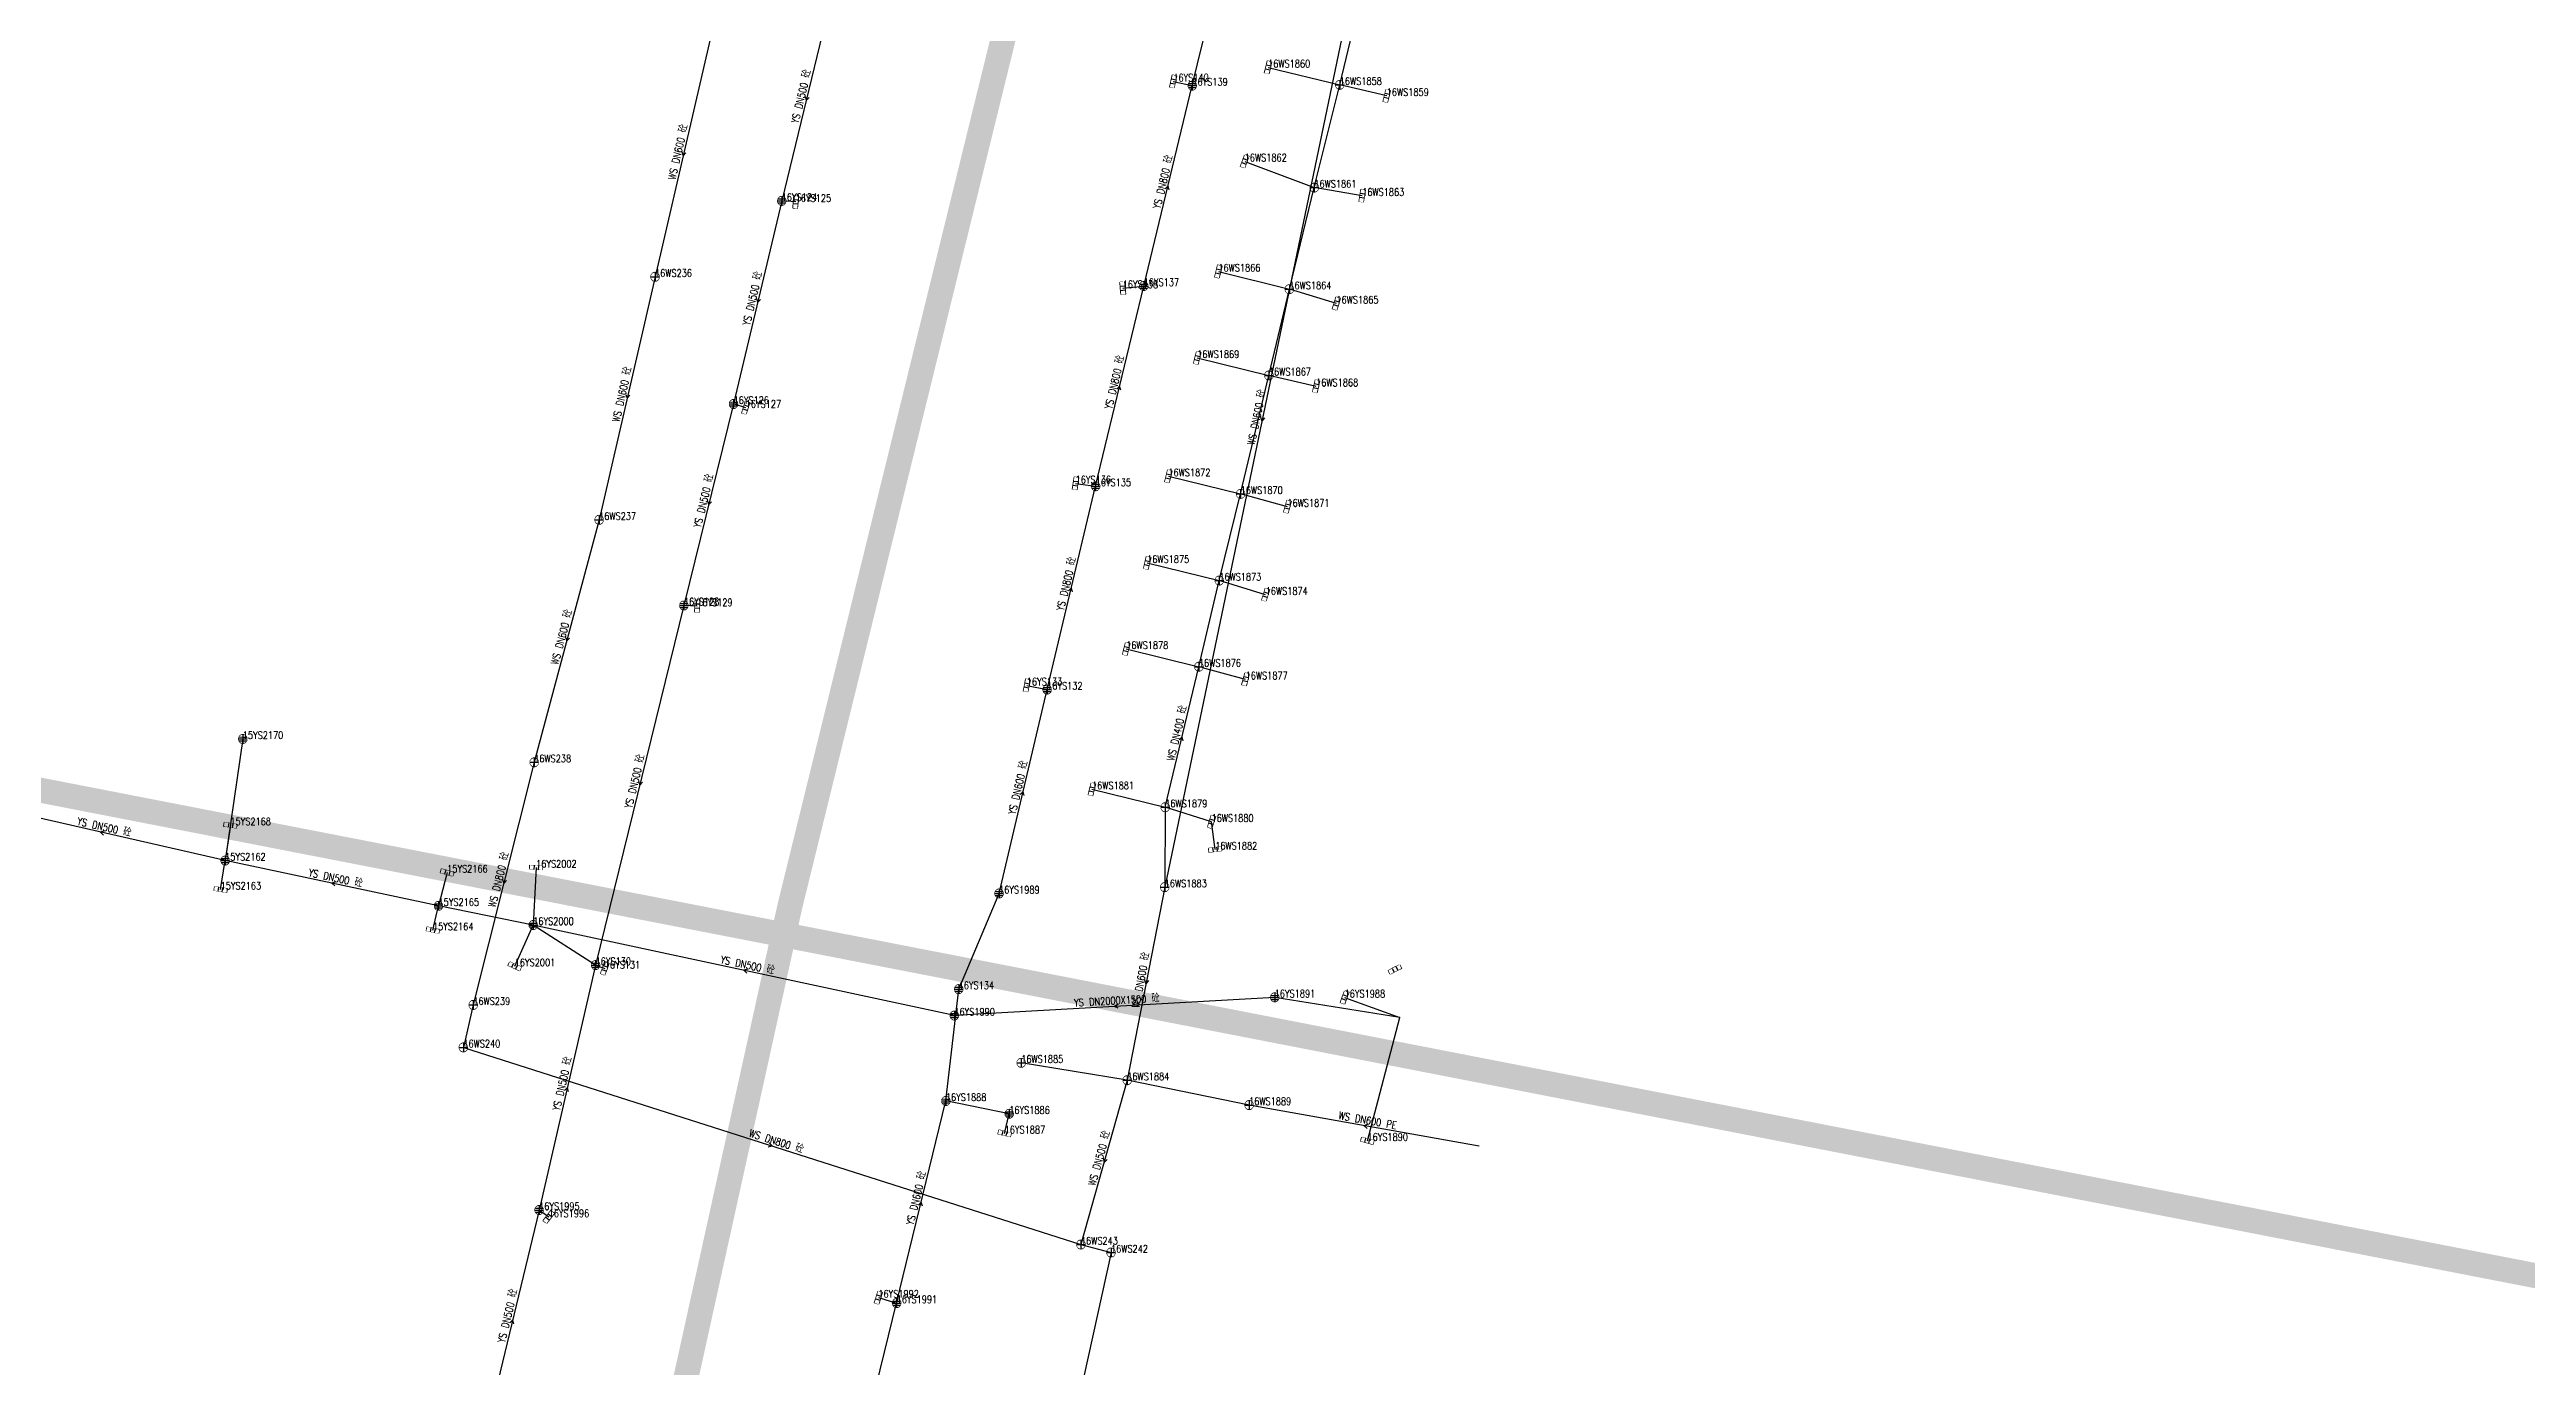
# Model space of a CAD drawing. Extents: x 78813 to 99477, y 2421021 to 2448125.
# Drawn here: x 83543.5 to 83841.4, y 2434537.1 to 2434695.5 of the extents above; entities that cross this region are included whole.
import ezdxf
from ezdxf.enums import TextEntityAlignment as Align

# ---------------------------------------------------------------- set-up
doc = ezdxf.new("R2010")
doc.units = 0
doc.set_wipeout_variables(frame=1)
doc.layers.get('0').update_dxf_attribs({"linetype": 'CONTINUOUS'})
for name, color, linetype in [('DX_WS', 16, 'CONTINUOUS'), ('DX_YS', 42, 'CONTINUOUS'), ('道路', 5, 'CONTINUOUS')]:
    doc.layers.add(name, color=color, linetype=linetype)
doc.layers.add('WSLINE', color=7, linetype='CONTINUOUS', true_color=0x7f0000)
doc.layers.add('YSLINE', color=7, linetype='CONTINUOUS', true_color=0xcc9900)
doc.styles.add('CcNameZT', font='txt.SHX', dxfattribs={"width": 0.8, "bigfont": 'HZTXT.SHX'})
doc.styles.get("Standard").update_dxf_attribs({"font": 'txt.shx', "bigfont": 'hztxt.shx'})

# ---------------------------------------------------------------- blocks, each defined once
blk = doc.blocks.new('PS污水井')
blk.add_lwpolyline([(1, 0), (1, 0.07), (0.99, 0.14), (0.98, 0.21), (0.96, 0.28), (0.94, 0.34), (0.91, 0.41), (0.88, 0.47), (0.85, 0.53), (0.81, 0.59), (0.77, 0.64), (0.72, 0.69), (0.67, 0.74), (0.62, 0.79), (0.56, 0.83), (0.5, 0.87), (0.44, 0.9), (0.37, 0.93), (0.31, 0.95), (0.24, 0.97), (0.17, 0.98), (0.1, 0.99), (0.03, 1), (-0.03, 1), (-0.1, 0.99), (-0.17, 0.98), (-0.24, 0.97), (-0.31, 0.95), (-0.37, 0.93), (-0.44, 0.9), (-0.5, 0.87), (-0.56, 0.83), (-0.62, 0.79), (-0.67, 0.74), (-0.72, 0.69), (-0.77, 0.64), (-0.81, 0.59), (-0.85, 0.53), (-0.88, 0.47), (-0.91, 0.41), (-0.94, 0.34), (-0.96, 0.28), (-0.98, 0.21), (-0.99, 0.14), (-1, 0.07), (-1, 0), (-1, -0.07), (-0.99, -0.14), (-0.98, -0.21), (-0.96, -0.28), (-0.94, -0.34), (-0.91, -0.41), (-0.88, -0.47), (-0.85, -0.53), (-0.81, -0.59), (-0.77, -0.64), (-0.72, -0.69), (-0.67, -0.74), (-0.62, -0.79), (-0.56, -0.83), (-0.5, -0.87), (-0.44, -0.9), (-0.37, -0.93), (-0.31, -0.95), (-0.24, -0.97), (-0.17, -0.98), (-0.1, -0.99), (-0.03, -1), (0.03, -1), (0.1, -0.99), (0.17, -0.98), (0.24, -0.97), (0.31, -0.95), (0.37, -0.93), (0.44, -0.9), (0.5, -0.87), (0.56, -0.83), (0.62, -0.79), (0.67, -0.74), (0.72, -0.69), (0.77, -0.64), (0.81, -0.59), (0.85, -0.53), (0.88, -0.47), (0.91, -0.41), (0.94, -0.34), (0.96, -0.28), (0.98, -0.21), (0.99, -0.14), (1, 0)], close=True)
blk.add_wipeout([(1, 0), (1, 0.07), (0.99, 0.14), (0.98, 0.21), (0.96, 0.28), (0.94, 0.34), (0.91, 0.41), (0.88, 0.47), (0.85, 0.53), (0.81, 0.59), (0.77, 0.64), (0.72, 0.69), (0.67, 0.74), (0.62, 0.79), (0.56, 0.83), (0.5, 0.87), (0.44, 0.9), (0.37, 0.93), (0.31, 0.95), (0.24, 0.97), (0.17, 0.98), (0.1, 0.99), (0.03, 1), (-0.03, 1), (-0.1, 0.99), (-0.17, 0.98), (-0.24, 0.97), (-0.31, 0.95), (-0.37, 0.93), (-0.44, 0.9), (-0.5, 0.87), (-0.56, 0.83), (-0.62, 0.79), (-0.67, 0.74), (-0.72, 0.69), (-0.77, 0.64), (-0.81, 0.59), (-0.85, 0.53), (-0.88, 0.47), (-0.91, 0.41), (-0.94, 0.34), (-0.96, 0.28), (-0.98, 0.21), (-0.99, 0.14), (-1, 0.07), (-1, 0), (-1, -0.07), (-0.99, -0.14), (-0.98, -0.21), (-0.96, -0.28), (-0.94, -0.34), (-0.91, -0.41), (-0.88, -0.47), (-0.85, -0.53), (-0.81, -0.59), (-0.77, -0.64), (-0.72, -0.69), (-0.67, -0.74), (-0.62, -0.79), (-0.56, -0.83), (-0.5, -0.87), (-0.44, -0.9), (-0.37, -0.93), (-0.31, -0.95), (-0.24, -0.97), (-0.17, -0.98), (-0.1, -0.99), (-0.03, -1), (0.03, -1), (0.1, -0.99), (0.17, -0.98), (0.24, -0.97), (0.31, -0.95), (0.37, -0.93), (0.44, -0.9), (0.5, -0.87), (0.56, -0.83), (0.62, -0.79), (0.67, -0.74), (0.72, -0.69), (0.77, -0.64), (0.81, -0.59), (0.85, -0.53), (0.88, -0.47), (0.91, -0.41), (0.94, -0.34), (0.96, -0.28), (0.98, -0.21), (0.99, -0.14)])
for p, q in [((-1, 0), (0, 0)), ((0, 1), (0, 0)), ((0, 0), (0, -1)), ((0, 0), (1, 0))]:
    blk.add_line(p, q)
blk = doc.blocks.new('GC546')
at = {"color": 0}
for p in [(0.866, 0.5), (0.866, -0.5)]:
    blk.add_line(p, (0, 0), dxfattribs=at)
blk = doc.blocks.new('PS污篦')
blk.add_lwpolyline([(-1.5, 0.5), (0, 0.5), (1.5, 0.5), (1.5, -0.5), (0, -0.5), (-1.5, -0.5)], close=True)
blk.add_wipeout([(-1.5, 0.5), (0, 0.5), (1.5, 0.5), (1.5, -0.5), (0, -0.5), (-1.5, -0.5)])
for p, q in [((-0.51, -0.5), (-0.51, 0.5)), ((0.49, -0.5), (0.49, 0.5))]:
    blk.add_line(p, q)
blk = doc.blocks.new('PS雨水井')
blk.add_lwpolyline([(1, 0), (1, 0.07), (0.99, 0.14), (0.98, 0.21), (0.96, 0.28), (0.94, 0.34), (0.91, 0.41), (0.88, 0.47), (0.85, 0.53), (0.81, 0.59), (0.77, 0.64), (0.72, 0.69), (0.67, 0.74), (0.62, 0.79), (0.56, 0.83), (0.5, 0.87), (0.44, 0.9), (0.37, 0.93), (0.31, 0.95), (0.24, 0.97), (0.17, 0.98), (0.1, 0.99), (0.03, 1), (-0.03, 1), (-0.1, 0.99), (-0.17, 0.98), (-0.24, 0.97), (-0.31, 0.95), (-0.37, 0.93), (-0.44, 0.9), (-0.5, 0.87), (-0.56, 0.83), (-0.62, 0.79), (-0.67, 0.74), (-0.72, 0.69), (-0.77, 0.64), (-0.81, 0.59), (-0.85, 0.53), (-0.88, 0.47), (-0.91, 0.41), (-0.94, 0.34), (-0.96, 0.28), (-0.98, 0.21), (-0.99, 0.14), (-1, 0.07), (-1, 0), (-1, -0.07), (-0.99, -0.14), (-0.98, -0.21), (-0.96, -0.28), (-0.94, -0.34), (-0.91, -0.41), (-0.88, -0.47), (-0.85, -0.53), (-0.81, -0.59), (-0.77, -0.64), (-0.72, -0.69), (-0.67, -0.74), (-0.62, -0.79), (-0.56, -0.83), (-0.5, -0.87), (-0.44, -0.9), (-0.37, -0.93), (-0.31, -0.95), (-0.24, -0.97), (-0.17, -0.98), (-0.1, -0.99), (-0.03, -1), (0.03, -1), (0.1, -0.99), (0.17, -0.98), (0.24, -0.97), (0.31, -0.95), (0.37, -0.93), (0.44, -0.9), (0.5, -0.87), (0.56, -0.83), (0.62, -0.79), (0.67, -0.74), (0.72, -0.69), (0.77, -0.64), (0.81, -0.59), (0.85, -0.53), (0.88, -0.47), (0.91, -0.41), (0.94, -0.34), (0.96, -0.28), (0.98, -0.21), (0.99, -0.14), (1, 0)], close=True)
blk.add_wipeout([(1, 0), (1, 0.07), (0.99, 0.14), (0.98, 0.21), (0.96, 0.28), (0.94, 0.34), (0.91, 0.41), (0.88, 0.47), (0.85, 0.53), (0.81, 0.59), (0.77, 0.64), (0.72, 0.69), (0.67, 0.74), (0.62, 0.79), (0.56, 0.83), (0.5, 0.87), (0.44, 0.9), (0.37, 0.93), (0.31, 0.95), (0.24, 0.97), (0.17, 0.98), (0.1, 0.99), (0.03, 1), (-0.03, 1), (-0.1, 0.99), (-0.17, 0.98), (-0.24, 0.97), (-0.31, 0.95), (-0.37, 0.93), (-0.44, 0.9), (-0.5, 0.87), (-0.56, 0.83), (-0.62, 0.79), (-0.67, 0.74), (-0.72, 0.69), (-0.77, 0.64), (-0.81, 0.59), (-0.85, 0.53), (-0.88, 0.47), (-0.91, 0.41), (-0.94, 0.34), (-0.96, 0.28), (-0.98, 0.21), (-0.99, 0.14), (-1, 0.07), (-1, 0), (-1, -0.07), (-0.99, -0.14), (-0.98, -0.21), (-0.96, -0.28), (-0.94, -0.34), (-0.91, -0.41), (-0.88, -0.47), (-0.85, -0.53), (-0.81, -0.59), (-0.77, -0.64), (-0.72, -0.69), (-0.67, -0.74), (-0.62, -0.79), (-0.56, -0.83), (-0.5, -0.87), (-0.44, -0.9), (-0.37, -0.93), (-0.31, -0.95), (-0.24, -0.97), (-0.17, -0.98), (-0.1, -0.99), (-0.03, -1), (0.03, -1), (0.1, -0.99), (0.17, -0.98), (0.24, -0.97), (0.31, -0.95), (0.37, -0.93), (0.44, -0.9), (0.5, -0.87), (0.56, -0.83), (0.62, -0.79), (0.67, -0.74), (0.72, -0.69), (0.77, -0.64), (0.81, -0.59), (0.85, -0.53), (0.88, -0.47), (0.91, -0.41), (0.94, -0.34), (0.96, -0.28), (0.98, -0.21), (0.99, -0.14)])
for p, q in [((-1, 0), (0, 0)), ((-0.88, 0.48), (0, 0.47)), ((0, 1), (0, 0)), ((0, 0.47), (0.88, 0.47)), ((0, 0), (0, -1)), ((0, 0), (1, 0)), ((-0.88, -0.48), (0, -0.48)), ((0, -0.48), (0.88, -0.48))]:
    blk.add_line(p, q)
blk = doc.blocks.new('PS雨篦')
blk.add_lwpolyline([(-1.5, 0.5), (0, 0.5), (1.5, 0.5), (1.5, -0.5), (0, -0.5), (-1.5, -0.5)], close=True)
blk.add_wipeout([(-1.5, 0.5), (0, 0.5), (1.5, 0.5), (1.5, -0.5), (0, -0.5), (-1.5, -0.5)])
for p, q in [((-0.51, -0.5), (-0.51, 0.5)), ((0.49, -0.5), (0.49, 0.5))]:
    blk.add_line(p, q)

msp = doc.modelspace()

# ---------------------------------------------------------------- block references
at = {"layer": 'DX_WS', "yscale": 0.5, "zscale": 0.5}
for name, p, xscale, rotation in [('PS污篦', (83690.06, 2434693.31, 3.31), 0.4999999998948203, 256.2774106991872), ('PS污篦', (83704.32, 2434689.88, 3.33), 0.5000000000150928, 76.77189813968359), ('GC546', (83619.69, 2434682.67, -1.05), 0.5000000002026853, 76.92954665059948), ('PS污篦', (83687.24, 2434682.01, 3.27), 0.5000000000474707, 249.3562239465536), ('PS污篦', (83701.37, 2434677.87, 3.34), 0.4999999999181494, 80.22658858732112), ('PS污篦', (83684.07, 2434668.77, 3.37), 0.4999999998103748, 256.0095400937173), ('PS污篦', (83698.27, 2434664.92, 3.34), 0.4999999998864696, 73.16350285352512), ('PS污篦', (83681.53, 2434658.37, 3.42), 0.5000000002245589, 256.2924273658473), ('GC546', (83612.96, 2434653.52, -1.28), 0.4999999999640229, 77.0463416951785), ('PS污篦', (83695.83, 2434654.96, 3.4), 0.5000000000535091, 77.06440688790508), ('GC546', (83689.29, 2434650.79, -1.04), 0.5000000000305264, 78.2322621777094), ('PS污篦', (83678.06, 2434644.15, 3.42), 0.5000000000203686, 256.2822616668982), ('PS污篦', (83692.38, 2434640.49, 3.42), 0.499999999887459, 74.70272484757194), ('PS污篦', (83675.51, 2434633.72, 3.42), 0.500000000126909, 256.2813280426309), ('PS污篦', (83689.76, 2434629.9, 3.34), 0.5000000000785869, 72.91750897571909), ('GC546', (83605.69, 2434624.33, -1.23), 0.4999999998475396, 75.02053651454595), ('PS污篦', (83672.99, 2434623.38, 3.36), 0.4999999999480705, 256.2787095459158), ('PS污篦', (83687.35, 2434619.73, 3.44), 0.499999999875065, 74.93224306272198), ('GC546', (83679.7, 2434612.8, 2.89), 0.4999999999672537, 256.5028557445771), ('PS污篦', (83668.87, 2434606.51, 3.35), 0.5000000000154268, 256.2258131284257), ('PS污篦', (83683.25, 2434602.6, 3.33), 0.5000000001288755, 72.51674138755804), ('PS污篦', (83683.69, 2434599.27, 3.43), 0.4999999999881657, 7.564129013306705), ('GC546', (83598.12, 2434595.17, -1.12), 0.5000000000247143, 75.88427538295994), ('GC546', (83675.36, 2434583.13, -1.09), 0.5000000001660853, 79.02275877392951), ('GC546', (83701.59, 2434566.06, -0.04), 0.4999999999747833, 349.8596965444402), ('GC546', (83630.4, 2434563.62, -1.3), 0.4999999999601095, 162.3020002681937), ('GC546', (83670.33, 2434561.65, -1.11), 0.5000000001371261, 74.24930835528014)]:
    msp.add_blockref(name, p, dxfattribs=dict(at, xscale=xscale, rotation=rotation))
at = {"layer": 'DX_WS', "xscale": 0.5, "yscale": 0.5, "zscale": 0.5}
for p in [(83698.67, 2434691.21, 2.86), (83695.61, 2434678.86, 2.85), (83616.32, 2434668.13, -1.23), (83692.61, 2434666.64, 2.96), (83690.15, 2434656.27, 2.96), (83686.75, 2434642.03, 2.93), (83609.6, 2434638.91, -1.31), (83684.18, 2434631.61, 2.98), (83681.73, 2434621.25, 2.95), (83601.79, 2434609.75, -1.08), (83677.68, 2434604.35, 2.92), (83677.62, 2434594.74, -1.07), (83594.46, 2434580.58, -0.77), (83593.27, 2434575.47, -1.25), (83660.36, 2434573.62, 0.01), (83673.11, 2434571.53, -0.91), (83687.77, 2434568.54, -0.25), (83667.54, 2434551.77, -1.37), (83671.16, 2434550.81, -1.43)]:
    msp.add_blockref('PS污水井', p, dxfattribs=at)
at = {"layer": 'DX_YS', "yscale": 0.5, "zscale": 0.5}
for name, p, xscale, rotation in [('GC546', (83634.5, 2434689.34, 1.77), 0.500000000031182, 76.31362447640032), ('GC546', (83678.02, 2434679.07, 2.07), 0.500000000208549, 256.3515051791989), ('PS雨篦', (83672.57, 2434666.77, 3.01), 0.4999999998228905, 275.5398632327219), ('GC546', (83628.66, 2434665.05, 1.76), 0.5000000000463178, 76.62537317477097), ('GC546', (83672.2, 2434654.99, 2.11), 0.5000000001515242, 256.4988639497486), ('PS雨篦', (83666.9, 2434643.29, 3.12), 0.4999999999657663, 261.9959972729369), ('GC546', (83622.77, 2434640.72, 1.66), 0.5000000000451219, 76.17700767431089), ('GC546', (83666.4, 2434630.73, 2.14), 0.5000000001675765, 256.5724456614475), ('PS雨篦', (83661.03, 2434619, 2.93), 0.5000000001784205, 258.6495312595556), ('GC546', (83614.48, 2434606.99, 1.5), 0.5000000001750249, 76.20128201028312), ('GC546', (83660.59, 2434606.24, 2.19), 0.5000000001694336, 256.750885469123), ('GC546', (83549.63, 2434601.35, 1.02), 0.5000000000157951, 347.1750112630405), ('PS雨篦', (83565.25, 2434602.19, 2.73), 0.5000000000106373, 171.6399315997686), ('PS雨篦', (83602.02, 2434597.1, 2.64), 0.5000000000047254, 177.0437669379729), ('PS雨篦', (83564.07, 2434594.46, 2.58), 0.5000000000396858, 350.8827322128283), ('GC546', (83577.45, 2434595.22, 0.97), 0.5000000000411298, 348.0070277568846), ('PS雨篦', (83591.32, 2434596.5, 2.51), 0.4999999999493176, 165.3797082617794), ('PS雨篦', (83589.61, 2434589.56, 1.9), 0.5000000000376381, 347.2337088701906), ('PS雨篦', (83599.45, 2434585.23, 2.6), 0.4999999999177431, 335.9294160265957), ('PS雨篦', (83705.3, 2434584.85, 3.15), 0.4999999999491647, 207.5754197261324), ('GC546', (83627, 2434584.74, 0.01), 0.5000000000352852, 347.8653144040559), ('GC546', (83671.59, 2434580.4, 0.54), 0.4999999999873567, 3.260704752027679), ('PS雨篦', (83699.25, 2434581.48, 2.46), 0.4999999997819355, 249.898651081768), ('GC546', (83605.78, 2434570.65, 1.85), 0.5000000001560926, 257.0117780372374), ('GC546', (83648.34, 2434556.88, 2.31), 0.5000000001843034, 256.3227361144795), ('GC546', (83599.21, 2434542.72, 2.05), 0.5000000001939642, 256.4784229290098)]:
    msp.add_blockref(name, p, dxfattribs=dict(at, xscale=xscale, rotation=rotation))
at = {"layer": 'DX_YS', "xscale": 0.5, "yscale": 0.5, "zscale": 0.5}
for p in [(83680.94, 2434691.12, 2.06), (83631.56, 2434677.26, 1.77), (83675.09, 2434667.02, 2.1), (83625.76, 2434652.84, 1.74), (83669.31, 2434642.95, 2.11), (83619.79, 2434628.61, 1.57), (83663.48, 2434618.5, 2.16), (83566.74, 2434612.56, 1.56), (83564.62, 2434597.94, 0.9), (83657.7, 2434593.98, 2.25), (83590.28, 2434592.49, 1.04), (83601.67, 2434590.19, 1.12), (83609.17, 2434585.37, 2.64), (83652.84, 2434582.48, 2.38), (83652.32, 2434579.3, 0.14), (83690.85, 2434581.49, 0.93), (83651.3, 2434569.03, 2.35), (83658.92, 2434567.49, 2.47), (83602.38, 2434555.92, 1.99), (83645.38, 2434544.73, 2.28)]:
    msp.add_blockref('PS雨水井', p, dxfattribs=at)

# ---------------------------------------------------------------- texts
at = {"layer": 'DX_WS', "style": 'CcNameZT', "width": 0.8}
for s, rotation, p in [(' WS DN600 砼', 76.9295, (83619.45, 2434682.73, -0.84)), (' WS DN600 砼', 77.0463, (83612.71, 2434653.58, -1.23)), (' WS DN600 砼', 75.0205, (83605.45, 2434624.39, -1.31)), (' WS DN400 砼', 76.5029, (83679.46, 2434612.86, 2.92)), (' WS DN800 砼', 75.8843, (83597.88, 2434595.23, -1.08)), (' WS DN600 砼', 79.0228, (83675.12, 2434583.18, -1.07)), (' WS DN800 砼', 342.302, (83630.48, 2434563.86, -1.25)), (' WS DN500 砼', 74.2493, (83670.09, 2434561.72, -1.01))]:
    msp.add_text(s, height=0.9, rotation=rotation, dxfattribs=at).set_placement(p, align=Align.CENTER)
at = {"layer": 'DX_YS', "style": 'CcNameZT', "width": 0.8}
for s, rotation, p in [(' YS DN500 砼', 76.3136, (83634.26, 2434689.4, 1.75)), (' YS DN800 砼', 76.3515, (83677.78, 2434679.13, 2.1)), (' YS DN500 砼', 76.6254, (83628.41, 2434665.11, 1.77)), (' YS DN800 砼', 76.4989, (83671.96, 2434655.04, 2.11)), (' YS DN500 砼', 76.177, (83622.53, 2434640.78, 1.74)), (' YS DN800 砼', 76.5724, (83666.15, 2434630.79, 2.16)), (' YS DN500 砼', 76.2013, (83614.24, 2434607.05, 1.57)), (' YS DN600 砼', 76.7509, (83660.35, 2434606.3, 2.25)), (' YS DN500 砼', 347.175, (83549.68, 2434601.6, 0.9)), (' YS DN500 砼', 348.007, (83577.5, 2434595.46, 1.04)), (' YS DN500 砼', 347.8653, (83627.05, 2434584.99, 0.14)), (' YS DN2000X1500 砼', 3.2607, (83671.57, 2434580.65, 0.93)), (' YS DN500 砼', 77.0118, (83605.53, 2434570.7, 2.01)), (' YS DN600 砼', 76.3227, (83648.1, 2434556.94, 2.28)), (' YS DN500 砼', 76.4784, (83598.96, 2434542.78, 2.11))]:
    msp.add_text(s, height=0.9, rotation=rotation, dxfattribs=at).set_placement(p, align=Align.CENTER)

# ---------------------------------------------------------------- next in the draw order: linework, layer by layer
at = {"layer": 'WSLINE'}
for p, q in [((83698.67, 2434691.21, 2.86), (83701.51, 2434702.95, 2.68)), ((83623.07, 2434697.21, -0.84), (83616.32, 2434668.13, -1.25)), ((83690.06, 2434693.31, 3.31), (83698.67, 2434691.21, 3.03)), ((83695.61, 2434678.86, 2.85), (83698.67, 2434691.21, 2.78)), ((83704.32, 2434689.88, 3.33), (83698.67, 2434691.21, 2.98)), ((83687.24, 2434682.01, 3.27), (83695.61, 2434678.86, 3.22)), ((83692.61, 2434666.64, 2.96), (83695.61, 2434678.86, 2.84)), ((83701.37, 2434677.87, 3.34), (83695.61, 2434678.86, 3.18)), ((83616.32, 2434668.13, -1.23), (83609.6, 2434638.91, -1.33)), ((83684.07, 2434668.77, 3.37), (83692.61, 2434666.64, 3.28)), ((83690.15, 2434656.27, 2.96), (83692.61, 2434666.64, 2.88)), ((83698.27, 2434664.92, 3.34), (83692.61, 2434666.64, 3.16)), ((83681.53, 2434658.37, 3.42), (83690.15, 2434656.27, 3.26)), ((83686.75, 2434642.03, 2.93), (83690.15, 2434656.27, 2.88)), ((83695.83, 2434654.96, 3.4), (83690.15, 2434656.27, 3.15)), ((83678.06, 2434644.15, 3.42), (83686.75, 2434642.03, 3.22)), ((83684.18, 2434631.61, 2.98), (83686.75, 2434642.03, 2.87)), ((83692.38, 2434640.49, 3.42), (83686.75, 2434642.03, 3.2)), ((83609.6, 2434638.91, -1.31), (83601.79, 2434609.75, -1.14)), ((83675.51, 2434633.72, 3.42), (83684.18, 2434631.61, 3.18)), ((83681.73, 2434621.25, 2.95), (83684.18, 2434631.61, 2.95)), ((83689.76, 2434629.9, 3.34), (83684.18, 2434631.61, 3.26)), ((83672.99, 2434623.38, 3.36), (83681.73, 2434621.25, 3.17)), ((83677.68, 2434604.35, 2.92), (83681.73, 2434621.25, 2.86)), ((83687.35, 2434619.73, 3.44), (83681.73, 2434621.25, 3.15)), ((83601.79, 2434609.75, -1.08), (83594.46, 2434580.58, -1.16)), ((83668.87, 2434606.51, 3.35), (83677.68, 2434604.35, 3.14)), ((83677.68, 2434604.35, 2.89), (83677.62, 2434594.74, 2.55)), ((83683.25, 2434602.6, 3.33), (83677.68, 2434604.35, 3.22)), ((83683.69, 2434599.27, 3.43), (83683.25, 2434602.6, 3.33)), ((83677.62, 2434594.74, -1.07), (83673.11, 2434571.53, -1.11)), ((83594.46, 2434580.58, -0.77), (83593.27, 2434575.47, -1.25)), ((83673.11, 2434571.53, -0.91), (83660.36, 2434573.62, 0.01)), ((83673.11, 2434571.53, -1.01), (83667.54, 2434551.77, -1.22)), ((83687.77, 2434568.54, -0.25), (83673.11, 2434571.53, -1.03)), ((83671.16, 2434550.81, -1.43), (83659.6, 2434498.18, -1.45)), ((83667.54, 2434551.77, -1.37), (83671.16, 2434550.81, -1.43))]:
    msp.add_line(p, q, dxfattribs=at)
at = {"layer": 'YSLINE'}
for p, q in [((83680.94, 2434691.12, 2.06), (83686.92, 2434715.57, 2.03)), ((83669.31, 2434642.95, 2.11), (83675.09, 2434667.02, 2.1)), ((83672.57, 2434666.77, 3.01), (83675.09, 2434667.02, 2.72)), ((83663.48, 2434618.5, 2.16), (83669.31, 2434642.95, 2.12)), ((83666.9, 2434643.29, 3.12), (83669.31, 2434642.95, 2.8)), ((83657.7, 2434593.98, 2.25), (83663.48, 2434618.5, 2.13)), ((83661.03, 2434619, 2.93), (83663.48, 2434618.5, 2.85)), ((83566.74, 2434612.56, 1.56), (83564.62, 2434597.94, 0.9)), ((83564.62, 2434597.94, 0.9), (83534.63, 2434604.77, 1.14)), ((83565.25, 2434602.19, 2.73), (83564.62, 2434597.94, 1.54)), ((83564.07, 2434594.46, 2.58), (83564.62, 2434597.94, 1.54)), ((83590.28, 2434592.49, 1.04), (83564.62, 2434597.94, 0.9)), ((83591.32, 2434596.5, 2.51), (83590.28, 2434592.49, 1.54)), ((83602.02, 2434597.1, 2.64), (83601.67, 2434590.19, 2.51)), ((83589.61, 2434589.56, 1.9), (83590.28, 2434592.49, 1.54)), ((83601.67, 2434590.19, 1.12), (83590.28, 2434592.49, 1.05)), ((83652.84, 2434582.48, 2.38), (83657.7, 2434593.98, 2.26)), ((83599.45, 2434585.23, 2.6), (83601.67, 2434590.19, 2.57)), ((83651.3, 2434569.03, 2.35), (83652.84, 2434582.48, 2.39)), ((83690.85, 2434581.49, 0.93), (83652.32, 2434579.3, 0.14)), ((83705.9, 2434579.05, 1.21), (83690.85, 2434581.49, 0.93)), ((83699.25, 2434581.48, 2.46), (83705.9, 2434579.05, 2.41)), ((83645.38, 2434544.73, 2.28), (83651.3, 2434569.03, 2.33)), ((83658.92, 2434567.49, 2.47), (83651.3, 2434569.03, 2.4))]:
    msp.add_line(p, q, dxfattribs=at)

# ---------------------------------------------------------------- next in the draw order: block references
at = {"layer": 'DX_YS', "yscale": 0.5, "zscale": 0.5}
for p, xscale, rotation in [((83678.65, 2434691.62, 2.92), 0.4999999998888296, 257.5453581097569), ((83633.24, 2434677.13, 2.58), 0.5000000000829039, 85.64818578769065), ((83627.23, 2434652.39, 2.63), 0.4999999999179224, 72.89999330221815), ((83621.39, 2434628.53, 2.73), 0.4999999998207653, 87.20380575428361), ((83610.28, 2434584.96, 2.68), 0.4999999999479329, 69.90476879400107), ((83658.37, 2434565.13, 2.86), 0.5000000000232783, 346.8989976367518), ((83702, 2434564.25, 2.1), 0.4999999999969574, 345.2455766364746), ((83603.53, 2434555.07, 2.68), 0.4999999999779207, 53.30588024024665), ((83643.18, 2434545.39, 2.97), 0.5000000000176442, 253.2888370247387)]:
    msp.add_blockref('PS雨篦', p, dxfattribs=dict(at, xscale=xscale, rotation=rotation))

# ---------------------------------------------------------------- next in the draw order: texts
at = {"layer": 'DX_WS', "width": 0.8}
for s, p in [('16WS1860', (83690.06, 2434693.31, 3.31)), ('16WS1858', (83698.67, 2434691.21, 2.86)), ('16WS1859', (83704.32, 2434689.88, 3.33)), ('16WS1862', (83687.24, 2434682.01, 3.27)), ('16WS1861', (83695.61, 2434678.86, 2.85)), ('16WS1863', (83701.37, 2434677.87, 3.34)), ('16WS236', (83616.32, 2434668.13, -1.23)), ('16WS1866', (83684.07, 2434668.77, 3.37)), ('16WS1864', (83692.61, 2434666.64, 2.96)), ('16WS1865', (83698.27, 2434664.92, 3.34)), ('16WS1869', (83681.53, 2434658.37, 3.42)), ('16WS1867', (83690.15, 2434656.27, 2.96)), ('16WS1868', (83695.83, 2434654.96, 3.4)), ('16WS1872', (83678.06, 2434644.15, 3.42)), ('16WS1870', (83686.75, 2434642.03, 2.93)), ('16WS237', (83609.6, 2434638.91, -1.31)), ('16WS1871', (83692.38, 2434640.49, 3.42)), ('16WS1875', (83675.51, 2434633.72, 3.42)), ('16WS1873', (83684.18, 2434631.61, 2.98)), ('16WS1874', (83689.76, 2434629.9, 3.34)), ('16WS1878', (83672.99, 2434623.38, 3.36)), ('16WS1876', (83681.73, 2434621.25, 2.95)), ('16WS1877', (83687.35, 2434619.73, 3.44)), ('16WS238', (83601.79, 2434609.75, -1.08)), ('16WS1881', (83668.87, 2434606.51, 3.35)), ('16WS1879', (83677.68, 2434604.35, 2.92)), ('16WS1880', (83683.25, 2434602.6, 3.33)), ('16WS1882', (83683.69, 2434599.27, 3.43)), ('16WS1883', (83677.62, 2434594.74, -1.07)), ('16WS239', (83594.46, 2434580.58, -0.77)), ('16WS240', (83593.27, 2434575.47, -1.25)), ('16WS1885', (83660.36, 2434573.62, 0.01)), ('16WS1884', (83673.11, 2434571.53, -0.91)), ('16WS1889', (83687.77, 2434568.54, -0.25)), ('16WS243', (83667.54, 2434551.77, -1.37)), ('16WS242', (83671.16, 2434550.81, -1.43))]:
    msp.add_text(s, height=0.9, dxfattribs=at).set_placement(p)
at = {"layer": 'DX_WS', "style": 'CcNameZT', "width": 0.8}
msp.add_text(' WS DN600 砼', height=0.9, rotation=78.2323, dxfattribs=at).set_placement((83689.05, 2434650.84, -1.02), align=Align.CENTER)
at = {"layer": 'DX_YS', "width": 0.8}
for s, p in [('16YS139', (83680.94, 2434691.12, 2.06)), ('16YS138', (83672.57, 2434666.77, 3.01)), ('16YS137', (83675.09, 2434667.02, 2.1)), ('16YS136', (83666.9, 2434643.29, 3.12)), ('16YS135', (83669.31, 2434642.95, 2.11)), ('16YS133', (83661.03, 2434619, 2.93)), ('16YS132', (83663.48, 2434618.5, 2.16)), ('15YS2170', (83566.74, 2434612.56, 1.56)), ('15YS2168', (83565.25, 2434602.19, 2.73)), ('15YS2162', (83564.62, 2434597.94, 0.9)), ('15YS2166', (83591.32, 2434596.5, 2.51)), ('16YS2002', (83602.02, 2434597.1, 2.64)), ('15YS2163', (83564.07, 2434594.46, 2.58)), ('16YS1989', (83657.7, 2434593.98, 2.25)), ('15YS2165', (83590.28, 2434592.49, 1.04)), ('15YS2164', (83589.61, 2434589.56, 1.9)), ('16YS2000', (83601.67, 2434590.19, 1.12)), ('16YS2001', (83599.45, 2434585.23, 2.6)), ('16YS134', (83652.84, 2434582.48, 2.38)), ('16YS1990', (83652.32, 2434579.3, 0.14)), ('16YS1891', (83690.85, 2434581.49, 0.93)), ('16YS1988', (83699.25, 2434581.48, 2.46)), ('16YS1888', (83651.3, 2434569.03, 2.35)), ('16YS1886', (83658.92, 2434567.49, 2.47)), ('16YS1991', (83645.38, 2434544.73, 2.28))]:
    msp.add_text(s, height=0.9, dxfattribs=at).set_placement(p)

# ---------------------------------------------------------------- next in the draw order: linework, layer by layer
at = {"layer": 'WSLINE'}
for p, q in [((83700.97, 2434706.83, -1.02), (83677.62, 2434594.74, -1.07)), ((83593.27, 2434575.47, -1.25), (83667.54, 2434551.77, -1.36)), ((83715.42, 2434563.59, 0.13), (83687.77, 2434568.54, -0.21))]:
    msp.add_line(p, q, dxfattribs=at)
at = {"layer": 'YSLINE'}
for p, q in [((83637.44, 2434701.42, 1.75), (83631.56, 2434677.26, 1.79)), ((83675.09, 2434667.02, 2.1), (83680.94, 2434691.12, 2.04)), ((83678.65, 2434691.62, 2.92), (83680.94, 2434691.12, 2.72)), ((83631.56, 2434677.26, 1.77), (83625.76, 2434652.84, 1.76)), ((83633.24, 2434677.13, 2.58), (83631.56, 2434677.26, 2.36)), ((83625.76, 2434652.84, 1.74), (83619.79, 2434628.61, 1.59)), ((83627.23, 2434652.39, 2.63), (83625.76, 2434652.84, 2.42)), ((83619.79, 2434628.61, 1.57), (83609.17, 2434585.37, 1.44)), ((83621.39, 2434628.53, 2.73), (83619.79, 2434628.61, 2.48)), ((83609.17, 2434585.37, 1.82), (83601.67, 2434590.19, 1)), ((83652.32, 2434579.3, 0.14), (83601.67, 2434590.19, -0.12)), ((83609.17, 2434585.37, 1.68), (83602.38, 2434555.92, 2.01)), ((83609.17, 2434585.37, 2.64), (83610.28, 2434584.96, 2.68)), ((83702, 2434564.25, 2.1), (83705.9, 2434579.05, 2.11)), ((83658.37, 2434565.13, 2.86), (83658.92, 2434567.49, 2.74)), ((83602.38, 2434555.92, 1.99), (83596.03, 2434529.51, 2.11)), ((83603.53, 2434555.07, 2.68), (83602.38, 2434555.92, 2.51)), ((83639.43, 2434520.46, 2.28), (83645.38, 2434544.73, 2.29)), ((83643.18, 2434545.39, 2.97), (83645.38, 2434544.73, 2.72))]:
    msp.add_line(p, q, dxfattribs=at)
at = {"layer": '道路', "const_width": 3, "flags": 128}
for points in [[(83418.46, 2432865.07), (83441.04, 2433213.59), (83473.57, 2433610.88), (83496.48, 2433845.36), (83522.69, 2434043.71), (83551.59, 2434225.41), (83632.54, 2434592.44), (83704.48, 2434885.07), (83814.73, 2435350.43), (83853.16, 2435485.68), (83922.04, 2435775.53), (84014.38, 2436152.15), (84026.75, 2436212.72), (84117.9, 2436534.7), (84191.62, 2436733.72), (84286.43, 2436958.63), (84364.79, 2437129.17), (84510.06, 2437396.11), (84629.95, 2437590.16), (84907.59, 2437968.04), (85036.71, 2438125.29), (85280.2, 2438417.61)], [(83889.39, 2434538.9), (83052.44, 2434701.72), (82769.5, 2434767.95), (82651.86, 2434794.5), (82551.3, 2434852.78), (82454.74, 2434932.52)]]:
    msp.add_lwpolyline(points, dxfattribs=at)

# ---------------------------------------------------------------- next in the draw order: texts
at = {"layer": 'DX_WS', "style": 'CcNameZT', "width": 0.8}
msp.add_text(' WS DN600 PE', height=0.9, rotation=349.8597, dxfattribs=at).set_placement((83701.64, 2434566.31, 0.13), align=Align.CENTER)
at = {"layer": 'DX_YS', "width": 0.8}
for s, p in [('16YS140', (83678.65, 2434691.62, 2.92)), ('16YS124', (83631.56, 2434677.26, 1.77)), ('16YS125', (83633.24, 2434677.13, 2.58)), ('16YS126', (83625.76, 2434652.84, 1.74)), ('16YS127', (83627.23, 2434652.39, 2.63)), ('16YS128', (83619.79, 2434628.61, 1.57)), ('16YS129', (83621.39, 2434628.53, 2.73)), ('16YS130', (83609.17, 2434585.37, 2.64)), ('16YS131', (83610.28, 2434584.96, 2.68)), ('16YS1887', (83658.37, 2434565.13, 2.86)), ('16YS1890', (83702, 2434564.25, 2.1)), ('16YS1995', (83602.38, 2434555.92, 1.99)), ('16YS1996', (83603.53, 2434555.07, 2.68)), ('16YS1992', (83643.18, 2434545.39, 2.97))]:
    msp.add_text(s, height=0.9, dxfattribs=at).set_placement(p)

doc.saveas('drawing.dxf')
